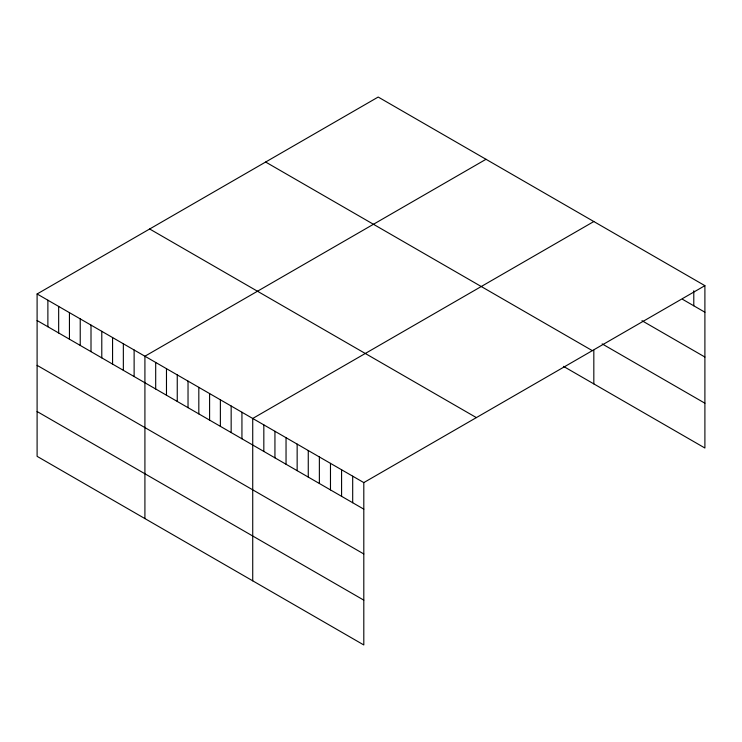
<?xml version="1.0" encoding="UTF-8"?>
<svg xmlns="http://www.w3.org/2000/svg" width="742" height="742" viewBox="0 0 742 742"><rect width="100%" height="100%" fill="white"/><g stroke="black" fill="none" stroke-linecap="round" stroke-linejoin="round"><path stroke-width="1.11" d="M37.1 293.98L363.803 482.597L363.803 644.956L37.1 456.339L37.1 293.98L378.197 97.044L704.9 285.661L704.9 448.02L563.438 366.353M486.01 159.289L144.913 356.225L144.913 518.584M593.823 221.533L252.725 418.46L252.725 580.828M363.803 482.597L704.9 285.661M682.686 299.388L704.9 312.215M641.96 320.692L704.9 357.032M602.152 343.889L704.9 403.203M265.636 162.034L592.339 350.651M149.661 228.99L476.364 417.607M37.1 320.525L363.803 509.151M37.1 365.342L363.803 553.968M37.1 411.522L363.803 600.139M693.789 290.79L693.789 305.797M593.823 350.28L593.823 383.892M352.691 476.178L352.691 502.733M341.58 469.769L341.58 496.324M330.478 463.351L330.478 489.906M319.366 456.942L319.366 483.496M308.264 450.533L308.264 477.078M297.152 444.115L297.152 470.669M286.041 437.706L286.041 464.26M274.939 431.288L274.939 457.842M263.827 424.878L263.827 451.433M241.938 412.237L241.938 438.791M231.161 406.013L231.161 432.567M220.374 399.79L220.374 426.344M209.596 393.566L209.596 420.12M198.819 387.343L198.819 413.897M188.032 381.119L188.032 407.673M177.255 374.895L177.255 401.45M166.477 368.672L166.477 395.217M155.69 362.448L155.69 388.993M134.126 349.992L134.126 376.546M123.348 343.769L123.348 370.323M112.571 337.545L112.571 364.099M101.784 331.322L101.784 357.876M91.006 325.098L91.006 351.652M80.229 318.875L80.229 345.429M69.442 312.651L69.442 339.205M58.664 306.427L58.664 332.982M47.878 300.204L47.878 326.749"/></g></svg>
